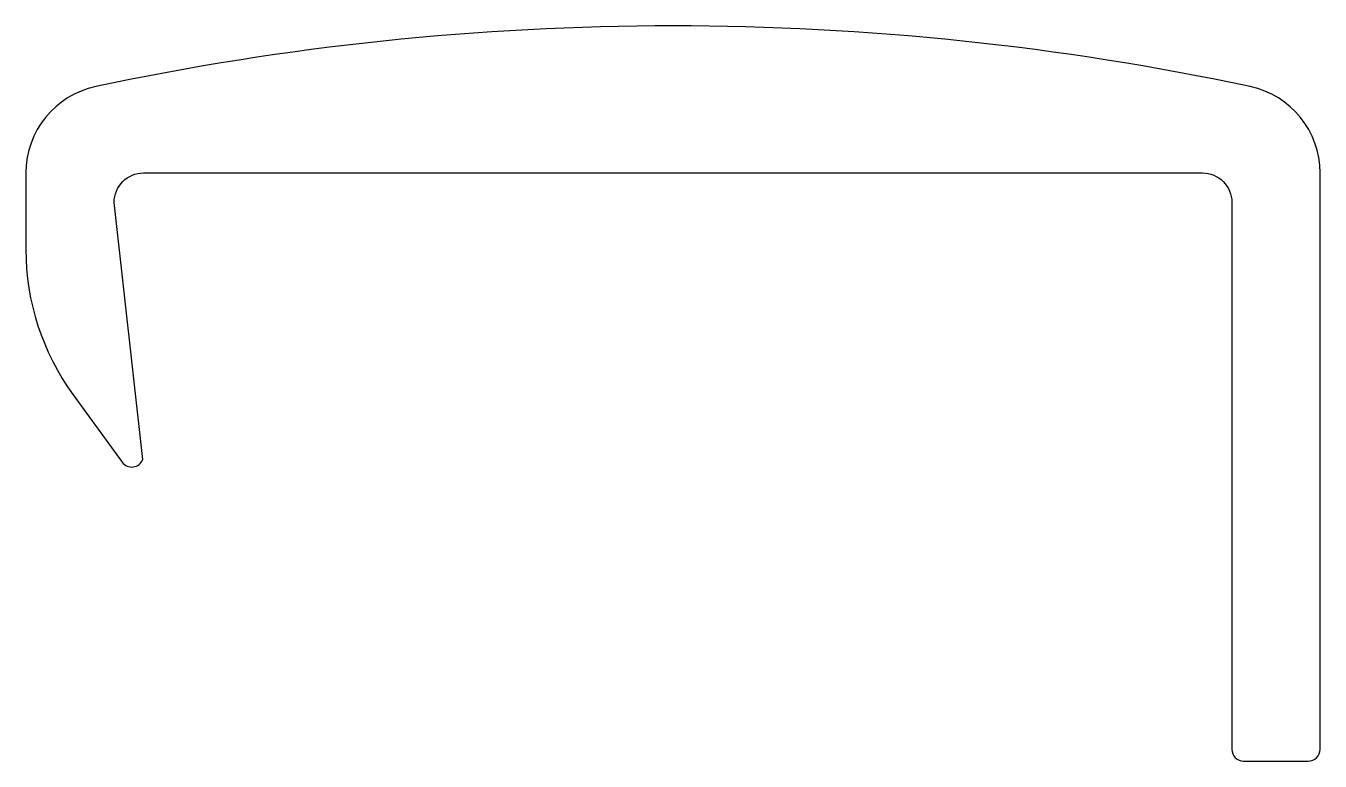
# Model space of a CAD drawing. Extents: x 167.5 to 189.5, y 223.8 to 236.3.
import ezdxf

# ---------------------------------------------------------------- set-up
doc = ezdxf.new("R2010")
doc.units = 0
doc.layers.add('ANA', color=220, linetype='CONTINUOUS')

msp = doc.modelspace()

# ---------------------------------------------------------------- linework, layer by layer
at = {"layer": 'ANA', "color": 0}
msp.add_lwpolyline([(169.532, 233.756), (187.532, 233.756, -0.414214), (188.032, 233.256), (188.032, 223.956, 0.414214), (188.232, 223.756), (189.332, 223.756, 0.414214), (189.532, 223.956), (189.532, 233.756, 0.35403), (188.345, 235.223, 0.105263), (168.72, 235.223, 0.35403), (167.532, 233.756), (167.532, 232.456, 0.158585), (168.336, 229.985), (169.171, 228.838, 0.597853), (169.52, 228.886), (169.032, 233.256, -0.414214)], format="xyb", close=True, dxfattribs=at)

doc.saveas('drawing.dxf')
